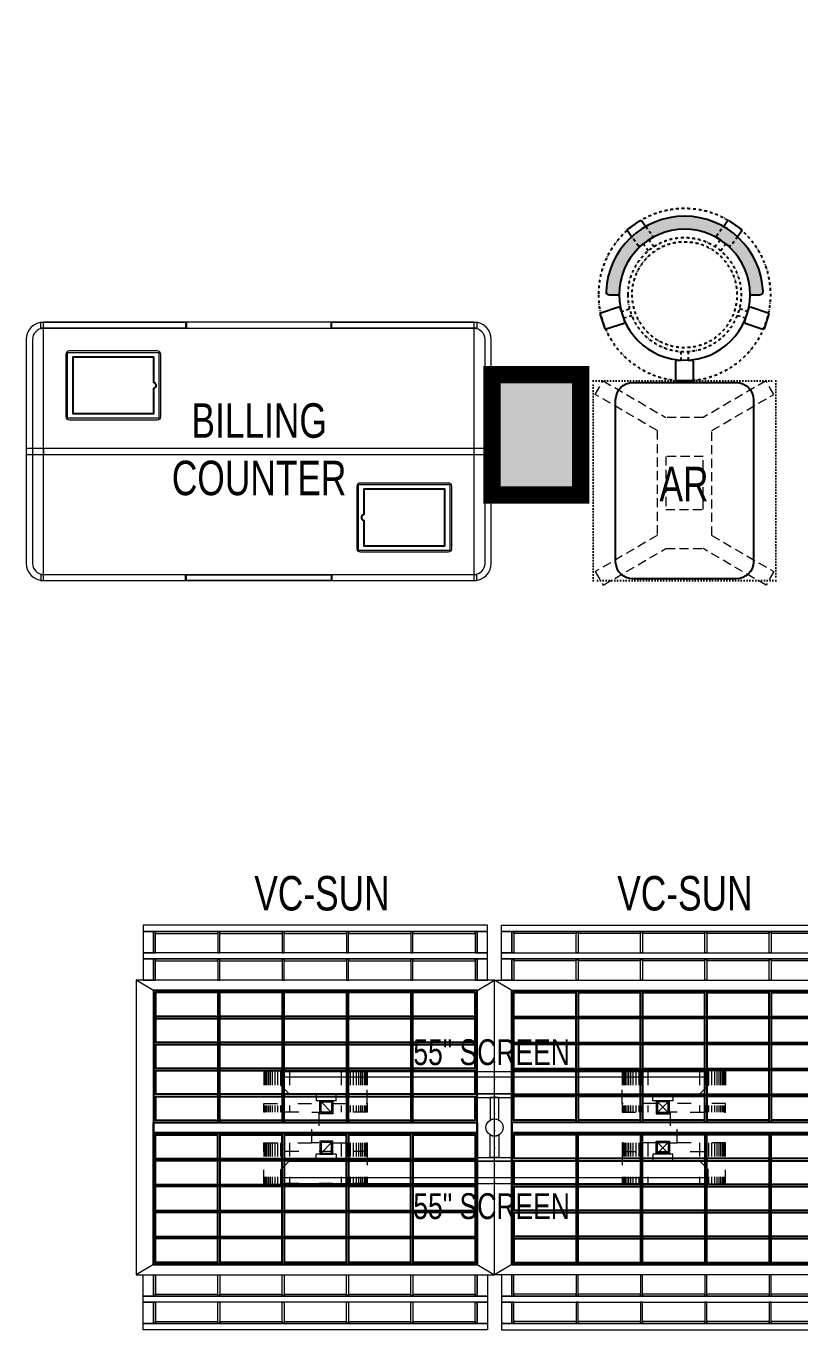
# Model space of a CAD drawing. Header units: feet. Extents: x 3148329 to 3155267, y -6063083 to -6048453.
# Drawn here: x 3150341 to 3152586, y -6056108 to -6052297 of the extents above; entities that cross this region are included whole.
import ezdxf

# ---------------------------------------------------------------- set-up
doc = ezdxf.new("R2010")
doc.units = ezdxf.units.FT
doc.header["$LTSCALE"] = 33
doc.header["$MEASUREMENT"] = 0
for name, pattern in [('ACAD_ISO03W100', [30, 12, -18]), ('DASHDOT2', [0.5, 0.25, -0.125, 0, -0.125]), ('DOT', [0.25, 0, -0.25]), ('HIDDEN2', [4.7624999999999975, 3.174999999999998, -1.587499999999999]), ('HIDDENX2', [0.75, 0.5, -0.25])]:
    doc.linetypes.add(name, pattern=pattern)
for name, color, linetype, lineweight in [('A-COL', 243, 'Continuous', 9), ('column hatch', 5, 'Continuous', 0), ('HATCH', 9, 'Continuous', 9), ('LENS-DIM', 252, 'Continuous', 5), ('LENS-TEXT', 31, 'Continuous', 5), ('LK-EQPMT', 3, 'Continuous', 18), ('LK-FF&E FLOOR', 1, 'Continuous', 9), ('LK-IT', 3, 'Continuous', 18), ('LK-MIRROR', 133, 'Continuous', 13), ('LN-ELEVATION-1', 81, 'Continuous', 25), ('LN-ELEVATION-2', 103, 'Continuous', 20), ('LN-ELEVATION-3', 125, 'Continuous', 18), ('LN-ELEVATION-4', 145, 'Continuous', 13), ('LN-ELEVATION-5', 167, 'Continuous', 5), ('PLANO-TXT', 252, 'Continuous', 5)]:
    doc.layers.add(name, color=color, linetype=linetype, lineweight=lineweight)
doc.styles.add('LK TXT', font='GILC____.TTF', dxfattribs={"height": 100})

# ---------------------------------------------------------------- blocks, each defined once
blk = doc.blocks.new('A$C833728e1')
at = {"layer": 'column hatch'}
h = blk.add_hatch(color=8, dxfattribs=at)
h.dxf.hatch_style = 1
h.paths.add_polyline_path([(738.6055059367791, -6568.273773502558), (477.3087284089997, -6568.294519082643), (477.3087284089997, -6898.368833137677), (738.6055059367791, -6898.348087557592)])
h.paths.add_polyline_path([(727.4791111946106, -3716.802434761078), (472.5914124026894, -3716.802434761078), (473.2123224409297, -4068.950543846935), (727.4791111946106, -4068.950543846935)])
h.paths.add_polyline_path([(722.71125525143, 520.0900647407396), (465.4267736701294, 520.1108103208244), (465.4267736701294, 170.5573523240164), (722.71125525143, 170.5366067448631)])
h.paths.add_polyline_path([(698.5759105691686, 5375.317361555062), (451.8375043282285, 5375.338107134215), (451.8375043282285, 4978.070632628165), (698.5759105691686, 4978.04988704808)])
at = {"layer": 'A-COL'}
for p, q in [((465.4267736701294, 520.0900647407396), (722.71125525143, 520.0900647407396)), ((465.4267736701294, 520.0900647407396), (465.4267736701294, 170.5366067448631)), ((722.71125525143, 170.5366067448631), (722.71125525143, 520.0900647407396)), ((465.4267736701294, 170.5366067448631), (722.71125525143, 170.5366067448631))]:
    blk.add_line(p, q, dxfattribs=at)
blk = doc.blocks.new('I-PAD Frame')
at = {"color": 3, "linetype": 'Continuous'}
blk.add_lwpolyline([(357868.7410323084, -232321.1361381283), (358122.7410323085, -232321.1361381283, 0.4142135623713902), (358132.7410323086, -232311.1361381283), (358132.7410323086, -232129.1361381283, 0.4142135623713902), (358122.7410323085, -232119.1361381283), (357868.7410323084, -232119.1361381283, 0.4142135623713902), (357858.7410323085, -232129.1361381283), (357858.7410323085, -232311.1361381283, 0.4142135623713902)], format="xyb", close=True, dxfattribs=at)
at = {"color": 3, "linetype": 'Continuous', "lineweight": 25}
blk.add_lwpolyline([(358113.2410323085, -232229.6755301424), (358113.2410323085, -232302.1361381283), (357878.2410323086, -232302.1361381283), (357878.2410323086, -232138.1361381283), (358113.2410323085, -232138.1361381283), (358113.2410323085, -232210.5967461141, 0.3275382217372251), (358114.6410323081, -232212.5046245168, -0.733799385757267), (358114.6410323086, -232227.7676517396, 0.3275382217372252)], format="xyb", close=True, dxfattribs=at)
blk = doc.blocks.new('Billing Counter-1350')
at = {"color": 5, "linetype": 'HIDDENX2', "ltscale": 0.025}
for p, q in [((-624.9999978118576, -374.9978339364752), (-625.0000002956949, 375)), ((624.9999976539984, -374.9978339364752), (625.0000001378357, 375))]:
    blk.add_line(p, q, dxfattribs=at)
at = {"color": 0, "linetype": 'Continuous'}
for p, q in [((625, 375), (-625, 375)), ((675, -325), (675, 325)), ((-625, -375), (625, -375))]:
    blk.add_line(p, q, dxfattribs=at)
at = {"color": 2, "linetype": 'Continuous'}
blk.add_line((624, -375), (624.9999976539984, -374.9978339364752), dxfattribs=at)
at = {"color": 2, "linetype": 'HIDDENX2', "ltscale": 0.025}
for points in [[(-632.999998427229, 375), (-212.4115580061916, 375), (-212.4115580851212, 358), (-632.9999985061586, 358)], [(210.3333326776046, 375), (-210.2551077436656, 375), (-210.255107664736, 358), (210.3333327565342, 358)], [(212.3333327565342, 375), (632.9217731775716, 375), (632.921773098642, 358), (212.3333326776046, 358)], [(-632.999998427229, -375), (-212.4115580061916, -375), (-212.4115580851212, -358), (-632.9999985061586, -358)], [(210.3333326776046, -375), (-210.2551077436656, -375), (-210.255107664736, -358), (210.3333327563014, -358)], [(212.3333327563014, -375), (632.9217731775716, -375), (632.921773098642, -358), (212.3333326776046, -358)]]:
    blk.add_lwpolyline(points, close=True, dxfattribs=at)
at = {"color": 5, "linetype": 'Continuous'}
for points in [[(-555.9166655030566, 97.25000000000001), (-288.9166655030567, 97.25000000000001), (-288.9166655030567, 286.25), (-555.9166655030566, 286.25)], [(555.9166655030566, -97.25000000000001), (288.9166655030567, -97.25000000000001), (288.9166655030567, -286.25), (555.9166655030566, -286.25)]]:
    blk.add_lwpolyline(points, close=True, dxfattribs=at)
at = {"color": 5, "linetype": 'HIDDENX2', "ltscale": 0.025}
blk.add_lwpolyline([(625, 8.5), (-625, 8.5), (-625, -8.5), (625, -8.5)], close=True, dxfattribs=at)
at = {"color": 0, "linetype": 'Continuous'}
for centre, radius, start, end in [((-625, 325), 50.0000000000291, 90, 180), ((624.9999999997672, 325), 50.00000000005822, 0, 90), ((624.9999999997672, -325), 50.0000000000291, 270, 0)]:
    blk.add_arc(centre, radius, start, end, dxfattribs=at)
at = {"layer": 'LN-ELEVATION-2'}
blk.add_line((-675, 325), (-675, -325), dxfattribs=at)
for points in [[(625, 375), (-625, 375, 0.4142135623725836), (-675, 325), (-675, -325, 0.4142135623725836), (-625, -375), (625, -375, 0.4142135623725837), (675, -325), (675, 325, 0.4142135623725836)], [(625, 357), (-625, 357, 0.4142135623730951), (-657, 325), (-657, -325, 0.4142135623730951), (-625, -357), (625, -357, 0.4142135623730951), (657, -325), (657, 325, 0.4142135623730951)]]:
    blk.add_lwpolyline(points, format="xyb", close=True, dxfattribs=at)
blk.add_lwpolyline([(-675, -8.5), (675, -8.5), (675, 8.5), (-675, 8.5)], close=True, dxfattribs=at)
blk.add_arc((-625, -325), 50.00000000005822, 180, 270, dxfattribs=at)
at = {"color": 2, "linetype": 'Continuous', "xscale": -1, "rotation": 180}
blk.add_blockref('I-PAD Frame', (-358418.1576978308, -232028.3861380983), dxfattribs=at)
at = {"color": 2, "linetype": 'Continuous', "xscale": -1}
blk.add_blockref('I-PAD Frame', (358418.1576978117, 232028.3861381281), dxfattribs=at)
at = {"layer": 'LENS-TEXT', "color": 0, "linetype": 'Continuous', "ltscale": 3, "insert": (0.983410338871181, 5.633732088841497), "char_height": 100, "attachment_point": 5, "style": 'LK TXT'}
blk.add_mtext_dynamic_manual_height_columns('BILLING COUNTER', width=353.0555573365615, gutter_width=0.5, heights=[0], dxfattribs=at)
blk = doc.blocks.new('AR')
at = {"layer": 'LN-ELEVATION-2', "linetype": 'DOT', "lineweight": 25}
blk.add_lwpolyline([(0, 13.41378593863919), (530, 13.41378593863919), (530, 593.4137859386392), (0, 593.4137859386392)], close=True, dxfattribs=at)
at = {"layer": 'LN-ELEVATION-2', "lineweight": 25}
blk.add_lwpolyline([(465, 68.22063546301797), (465, 538.2206354630179, 0.4142135623730951), (415, 588.2206354630177), (115, 588.2206354630177, 0.4142135623730951), (65, 538.2206354630179), (65, 68.22063546301797, 0.4142135623730951), (115, 18.22063546301797), (415, 18.22063546301797, 0.4142135623730951)], format="xyb", close=True, dxfattribs=at)
at = {"layer": 'LN-ELEVATION-4', "linetype": 'HIDDEN2', "ltscale": 0.25}
for points in [[(185.8456009030342, 448.8780772723258), (5.888936847448348, 554.0078910568263), (28.48512306064368, 593.350836840691), (211.0874861851335, 486.6754184374586)], [(344.154399111867, 448.8780772762837), (524.1110631600021, 554.0078910947777), (501.5148769393563, 593.3508368753828), (318.9125138223171, 486.6754184374586)], [(211.0874861851335, 486.6754184376913), (318.9125138223171, 486.6754184376913)], [(185.8456009030342, 144.472759603057), (185.8456009030342, 448.8780772723258)], [(344.154399111867, 448.8780772762837), (344.154399111867, 144.4727595990989)], [(185.8456009030342, 144.472759603057), (5.888936847448348, 39.34294581855647), (28.48512306064368, 3.46917659e-08), (211.0874861851335, 106.6754184379242)], [(344.154399111867, 144.4727595990989), (524.1110631600021, 39.34294578060508), (501.5148769393563, 0), (318.9125138223171, 106.6754184379242)], [(318.9125138223171, 106.6754184376914), (211.0874861851335, 106.6754184376914)]]:
    blk.add_lwpolyline(points, dxfattribs=at)
blk.add_lwpolyline([(210.8456009030342, 373.9866790841333), (319.154399111867, 373.9866790841333), (319.154399111867, 219.3641577917151), (210.8456009030342, 219.3641577917151)], close=True, dxfattribs=at)
blk = doc.blocks.new('DR STOOL')
at = {"layer": 'HATCH'}
h = blk.add_hatch(dxfattribs=at)
h.set_pattern_fill('ANSI36', color=250, angle=-90.00000000000001)
h.set_pattern_definition([(315, (-227.8099174643867, 917.3997257252777), (6.173926083235043, -1.683798022700468), [7.9375, -1.587499999999999, 0, -1.587499999999999])])
edge = h.paths.add_edge_path()
edge.add_line((-190.0000000041909, 4.511094e-10), (-218.6899174675346, 4.511094e-10))
edge.add_arc((-218.6899174670689, 9.120000000388245), 9.119999999940092, 177.6119845363388, 269.9999999996136, ccw=False)
edge.add_arc((-1.8626451e-09, 3.565219e-10), 228.000000002257, 2.3880154632688004, 177.6119845367313, ccw=False)
edge.add_arc((218.6899174633436, 9.120000000497384), 9.120000000051716, -90.00000000034493, 2.3880154629299, ccw=False)
edge.add_line((218.6899174633436, 4.511094e-10), (190, 4.511094e-10))
edge.add_arc((-1.8626451e-09, 4.511094e-10), 190.000000001979, -1.27e-14, 180)
at = {"layer": 'LN-ELEVATION-1', "color": 1, "ltscale": 100}
for p, q in [((-128.6221585394814, 215.4841044476634), (-165.2704676063731, 189.0243927398114)), ((-124.7228340068832, 214.8545704018979), (-128.6221585394814, 215.4841044476634)), ((-112.6981821293011, 198.1996966340157), (-124.7228340068832, 214.8545704018979)), ((124.7553772013634, 214.9803744515593), (112.5488144652918, 198.2845540212292)), ((128.7014972954057, 215.5933048763618), (124.7553772013634, 214.9803744515593)), ((128.7014972954057, 215.5933048763618), (124.7553772013634, 214.9803744515593)), ((165.1911288509145, 188.915192311113), (128.7014972954057, 215.5933048763618)), ((165.1911288509145, 188.915192311113), (128.7014972954057, 215.5933048763618)), ((-165.2704676063731, 189.0243927398114), (-165.9069543029182, 185.0820035930228)), ((-165.9069543029182, 185.0820035930228), (-153.8003208162263, 168.3135803133482)), ((153.6734594982117, 168.4294150282658), (165.7973639420234, 185.0121775862135)), ((165.7973639420234, 185.0121775862135), (165.1911288509145, 188.915192311113)), ((165.7973639420234, 185.0121775862135), (165.1911288509145, 188.915192311113)), ((-191.2928382232785, -35.45407700946089), (-242.9550312487409, -52.24013893969095)), ((-187.9259491492994, -37.1695928365807), (-191.2928382232785, -35.45407700946089)), ((-184.1424400564283, -48.81403796559607), (-187.9259491492994, -37.1695928365807)), ((188.0651108901948, -36.96233201187715), (184.0504167033359, -49.19388854173303)), ((191.3981811110861, -35.27656588272658), (188.0651108901948, -36.96233201187715)), ((243.0100176925771, -52.21682526778022), (191.3981811110861, -35.27656588272658)), ((-242.9550312487409, -52.24013893969095), (-244.7482102331705, -55.75945052818861)), ((-244.7482102331705, -55.75945052818861), (-230.7800458371639, -98.74904560100549)), ((-173.8639617776498, -80.4479453730819), (-177.8421125086024, -68.2044548037811)), ((177.6922140880488, -68.56540505095472), (173.8739495249465, -80.1985000452405)), ((230.715890809428, -98.7280946081737), (244.8123673382215, -55.78040257930116)), ((244.8123673382215, -55.78040257930116), (243.0100176925771, -52.21682526778022)), ((-230.7800458371639, -98.74904560100549), (-227.2218665438704, -100.5620286722478)), ((-227.2218665438704, -100.5620286722478), (-175.5596735184081, -83.7759667420105)), ((-175.5596735184081, -83.7759667420105), (-173.8639617776498, -80.4479453730819)), ((173.8739495249465, -80.1985000452405), (175.5794035866856, -83.5704969359358)), ((175.5794035866856, -83.5704969359358), (227.1912401677109, -100.5107563209894)), ((227.1912401677109, -100.5107563209894), (230.715890809428, -98.7280946081737)), ((-22.72193054761737, -190.2142363802995), (-25.39390889601782, -192.886214728569)), ((-10.47823652112856, -190.2142363802995), (-22.72193054761737, -190.2142363802995)), ((22.78362171910703, -190.2142363802995), (9.910054048988968, -190.2142363802995)), ((25.42475448176265, -192.8553691428751), (22.78362171910703, -190.2142363802995)), ((-25.39390889601782, -192.886214728569), (-25.39390889601782, -247.2070584567482)), ((25.42475448176265, -247.1762128710543), (25.42475448176265, -192.8553691428751)), ((-25.39390889601782, -247.2070584567482), (-22.60096735274419, -250)), ((-22.60096735274419, -250), (22.60096735274419, -250)), ((22.60096735274419, -250), (25.42475448176265, -247.1762128710543))]:
    blk.add_line(p, q, dxfattribs=at)
at = {"layer": 'LN-ELEVATION-1', "linetype": 'DASHDOT2'}
for p, q in [((-92.92521573789418, 170.8129362839827), (-112.6981821293011, 198.1996966340157)), ((112.5488144652918, 198.2845540212292), (92.69529851106927, 171.1294289919315)), ((-153.8003208162263, 168.3135803133482), (-134.1093360339291, 141.0403694751003)), ((-103.4542870586738, 159.9154408004979), (-93.52748446213081, 167.0824927485227)), ((-88.15393704269081, 139.4771787207864), (-103.4542870586738, 159.9154408004979)), ((-93.52748446213081, 167.0824927485227), (-92.92521573789418, 170.8129362839827)), ((103.6608748426661, 159.8406005539291), (88.19885099539533, 139.4487815762331)), ((92.69529851106927, 171.1294289919315), (93.26858203159645, 167.4385604566923)), ((93.26858203159645, 167.4385604566923), (103.6608748426661, 159.8406005539291)), ((133.7372852512635, 141.1612321265929), (153.6734594982117, 168.4294150282658)), ((-134.1093360339291, 141.0403694751003), (-130.4219571123831, 140.4450534014686)), ((-130.4219571123831, 140.4450534014686), (-119.9844727469608, 147.9808124662595)), ((-119.9844727469608, 147.9808124662595), (-105.3687285655178, 126.9741353208374)), ((105.4096150295809, 126.94019481352), (120.1194891873747, 147.8074627162714)), ((120.1194891873747, 147.8074627162714), (130.0033113472163, 140.5812532722048)), ((130.0033113472163, 140.5812532722048), (133.7372852512635, 141.1612321265929)), ((-159.954806596972, -40.49024384317454), (-184.1424400564283, -48.81403796559607)), ((-177.8421125086024, -68.2044548037811), (-153.4148110738024, -60.73628028803068)), ((153.3006618716754, -61.02382378749462), (177.6922140880488, -68.56540505095472)), ((184.0504167033359, -49.19388854173303), (159.8786162491887, -40.79004861696012)), ((-10.92024635523557, -164.6382343793375), (-10.47823652112856, -190.2142363802995)), ((9.910054048988968, -190.2142363802995), (10.35584833659231, -164.674698740353))]:
    blk.add_line(p, q, dxfattribs=at)
at = {"layer": 'LN-ELEVATION-1', "color": 1, "ltscale": 100}
blk.add_lwpolyline([(-190.0000000023283, 0), (-218.6899174656719, 0, -0.4264743413925903), (-227.8019973598421, 9.5, -0.959166304662544), (227.8019973593764, 9.5, -0.4264743413925903), (218.6899174647406, 0), (190.0000000013969, 0)], format="xyb", dxfattribs=at)
at = {"layer": 'LN-ELEVATION-1', "linetype": 'DASHDOT2'}
for radius in [250, 165, 153]:
    blk.add_circle((0, 0), radius, dxfattribs=at)
at = {"layer": 'LN-ELEVATION-1', "color": 1, "ltscale": 100}
blk.add_circle((0, 0), 190, dxfattribs=at)
blk = doc.blocks.new('ffgd')
at = {"layer": 'LN-ELEVATION-4', "linetype": 'ACAD_ISO03W100', "ltscale": 0.1}
blk.add_lwpolyline([(0, 47.31184294237753), (0, -41.46233547315932), (-20, -41.46233547315932), (-20, 47.31184294237753)], close=True, dxfattribs=at)
at = {"layer": 'LN-ELEVATION-5', "linetype": 'ACAD_ISO03W100', "ltscale": 0.1}
for p, q in [((-159.8999999999068, 165.715584376594), (-159.8999999999068, 47.31184294237753)), ((-159.6999999997206, 165.715584376594), (-159.6999999997206, 47.31184294237753)), ((-159.3999999999068, 165.715584376594), (-159.3999999999068, 47.31184294237753)), ((-159, 165.715584376594), (-159, 47.31184294237753)), ((-158.5, 165.715584376594), (-158.5, 47.31184294237753)), ((-157.8999999999068, 165.715584376594), (-157.8999999999068, 47.31184294237753)), ((-157.1000000000931, 165.715584376594), (-157.1000000000931, 47.31184294237753)), ((-156.1000000000931, 165.715584376594), (-156.1000000000931, 47.31184294237753)), ((-154.1000000000931, 165.715584376594), (-154.1000000000931, 47.31184294237753)), ((-151.1000000000931, 165.715584376594), (-151.1000000000931, 47.31184294237753)), ((-146.1000000000931, 165.715584376594), (-146.1000000000931, 47.31184294237753)), ((-141.1000000000931, 165.715584376594), (-141.1000000000931, 47.31184294237753)), ((-135.1000000000931, 165.715584376594), (-135.1000000000931, 47.31184294237753)), ((-128.1000000000931, 165.715584376594), (-128.1000000000931, 47.31184294237753)), ((-120.1000000000931, 165.715584376594), (-120.1000000000931, 47.31184294237753)), ((-111.1000000000931, 165.715584376594), (-111.1000000000931, 47.31184294237753)), ((-102.1000000000931, 165.715584376594), (-102.1000000000931, 47.31184294237753)), ((-85, 165.715584376594), (-85, 47.31184294237753)), ((65, 165.715584376594), (65, 47.31184294237753)), ((82.10000000009315, 165.715584376594), (82.10000000009315, 47.31184294237753)), ((91.10000000009312, 165.715584376594), (91.10000000009312, 47.31184294237753)), ((100.1000000000931, 165.715584376594), (100.1000000000931, 47.31184294237753)), ((108.1000000000931, 165.715584376594), (108.1000000000931, 47.31184294237753)), ((115.1000000000931, 165.715584376594), (115.1000000000931, 47.31184294237753)), ((121.1000000000931, 165.715584376594), (121.1000000000931, 47.31184294237753)), ((126.1000000000931, 165.715584376594), (126.1000000000931, 47.31184294237753)), ((131.1000000000931, 165.715584376594), (131.1000000000931, 47.31184294237753)), ((134.1000000000931, 165.715584376594), (134.1000000000931, 47.31184294237753)), ((136.1000000000931, 165.715584376594), (136.1000000000931, 47.31184294237753)), ((137.1000000000931, 165.715584376594), (137.1000000000931, 47.31184294237753)), ((137.8999999999068, 165.715584376594), (137.8999999999068, 47.31184294237753)), ((138.5, 165.715584376594), (138.5, 47.31184294237753)), ((139, 165.715584376594), (139, 47.31184294237753)), ((139.3999999999067, 165.715584376594), (139.3999999999067, 47.31184294237753)), ((139.6999999997206, 165.715584376594), (139.6999999997206, 47.31184294237753)), ((139.8999999999068, 165.715584376594), (139.8999999999068, 47.31184294237753)), ((-159.8999999999068, -41.46233547315932), (-159.8999999999068, -159.8660769073758)), ((-159.6999999997206, -41.46233547315932), (-159.6999999997206, -159.8660769073758)), ((-159.3999999999068, -41.46233547315932), (-159.3999999999068, -159.8660769073758)), ((-159, -41.46233547315932), (-159, -159.8660769073758)), ((-158.5, -41.46233547315932), (-158.5, -159.8660769073758)), ((-157.8999999999068, -41.46233547315932), (-157.8999999999068, -159.8660769073758)), ((-157.1000000000931, -41.46233547315932), (-157.1000000000931, -159.8660769073758)), ((-156.1000000000931, -41.46233547315932), (-156.1000000000931, -159.8660769073758)), ((-154.1000000000931, -41.46233547315932), (-154.1000000000931, -159.8660769073758)), ((-151.1000000000931, -41.46233547315932), (-151.1000000000931, -159.8660769073758)), ((-146.1000000000931, -41.46233547315932), (-146.1000000000931, -159.8660769073758)), ((-141.1000000000931, -41.46233547315932), (-141.1000000000931, -159.8660769073758)), ((-135.1000000000931, -41.46233547315932), (-135.1000000000931, -159.8660769073758)), ((-128.1000000000931, -41.46233547315932), (-128.1000000000931, -159.8660769073758)), ((-120.1000000000931, -41.46233547315932), (-120.1000000000931, -159.8660769073758)), ((-111.1000000000931, -41.46233547315932), (-111.1000000000931, -159.8660769073758)), ((-102.1000000000931, -41.46233547315932), (-102.1000000000931, -159.8660769073758)), ((-85, -41.46233547315932), (-85, -159.8660769073758)), ((65, -41.46233547315932), (65, -159.8660769073758)), ((82.10000000009315, -41.46233547315932), (82.10000000009315, -159.8660769073758)), ((91.10000000009312, -41.46233547315932), (91.10000000009312, -159.8660769073758)), ((100.1000000000931, -41.46233547315932), (100.1000000000931, -159.8660769073758)), ((108.1000000000931, -41.46233547315932), (108.1000000000931, -159.8660769073758)), ((115.1000000000931, -41.46233547315932), (115.1000000000931, -159.8660769073758)), ((121.1000000000931, -41.46233547315932), (121.1000000000931, -159.8660769073758)), ((126.1000000000931, -41.46233547315932), (126.1000000000931, -159.8660769073758)), ((131.1000000000931, -41.46233547315932), (131.1000000000931, -159.8660769073758)), ((134.1000000000931, -41.46233547315932), (134.1000000000931, -159.8660769073758)), ((136.1000000000931, -41.46233547315932), (136.1000000000931, -159.8660769073758)), ((137.1000000000931, -41.46233547315932), (137.1000000000931, -159.8660769073758)), ((137.8999999999068, -41.46233547315932), (137.8999999999068, -159.8660769073758)), ((138.5, -41.46233547315932), (138.5, -159.8660769073758)), ((139, -41.46233547315932), (139, -159.8660769073758)), ((139.3999999999067, -41.46233547315932), (139.3999999999067, -159.8660769073758)), ((139.6999999997206, -41.46233547315932), (139.6999999997206, -159.8660769073758)), ((139.8999999999068, -41.46233547315932), (139.8999999999068, -159.8660769073758))]:
    blk.add_line(p, q, dxfattribs=at)
for points in [[(140, 72.9897628070321), (140, 165.715584376594), (-160, 165.715584376594), (-160, 72.9897628070321)], [(140, -67.14025533781387), (140, -159.8660769073758), (-160, -159.8660769073758), (-160, -67.14025533781387)]]:
    blk.add_lwpolyline(points, dxfattribs=at)
for points in [[(140, 72.9897628070321), (140, 47.31184294237753), (-160, 47.31184294237753), (-160, 72.9897628070321)], [(140, -41.46233547315932), (140, -67.14025533781387), (-160, -67.14025533781387), (-160, -41.46233547315932)]]:
    blk.add_lwpolyline(points, close=True, dxfattribs=at)
blk = doc.blocks.new('EURO 1040 x 1175')
at = {"layer": 'LN-ELEVATION-1'}
for points in [[(-470, -327.434990927577), (470, -327.434990927577), (470, 467.5650090724229), (-470, 467.5650090724229)], [(-470, 85.06500907242298), (470, 85.06500907242298), (470, 467.5650090724229), (-470, 467.5650090724229)], [(-283.2000000029802, 85.06500907242298), (-277.2000000029802, 85.06500907242298), (-277.2000000029802, 467.5650090724229), (-283.2000000029802, 467.5650090724229)], [(-96.40000000596046, 85.06500907242298), (-90.40000000596045, 85.06500907242298), (-90.40000000596045, 467.5650090724229), (-96.40000000596046, 467.5650090724229)], [(90.3999999910593, 85.06500907242298), (96.3999999910593, 85.06500907242298), (96.3999999910593, 467.5650090724229), (90.3999999910593, 467.5650090724229)], [(277.1999999880791, 85.06500907242298), (283.1999999880791, 85.06500907242298), (283.1999999880791, 467.5650090724229), (277.1999999880791, 467.5650090724229)], [(-470.0000000149008, 386.565009072423), (-283.2000000029802, 386.565009072423), (-283.2000000029802, 392.565009072423), (-470.0000000149008, 392.565009072423)], [(-277.2000000178814, 386.565009072423), (-96.40000000596046, 386.565009072423), (-96.40000000596046, 392.565009072423), (-277.2000000178814, 392.565009072423)], [(-90.40000002086165, 386.565009072423), (90.3999999910593, 386.565009072423), (90.3999999910593, 392.565009072423), (-90.40000002086165, 392.565009072423)], [(96.39999997615817, 386.565009072423), (277.1999999880791, 386.565009072423), (277.1999999880791, 392.565009072423), (96.39999997615817, 392.565009072423)], [(283.1999999880791, 386.565009072423), (470, 386.565009072423), (470, 392.565009072423), (283.1999999880791, 392.565009072423)], [(-470.0000000149008, 311.190009072423), (-283.2000000029802, 311.190009072423), (-283.2000000029802, 317.190009072423), (-470.0000000149008, 317.190009072423)], [(-277.2000000178814, 311.190009072423), (-96.40000000596046, 311.190009072423), (-96.40000000596046, 317.190009072423), (-277.2000000178814, 317.190009072423)], [(-90.40000002086165, 311.190009072423), (90.3999999910593, 311.190009072423), (90.3999999910593, 317.190009072423), (-90.40000002086165, 317.190009072423)], [(96.39999997615817, 311.190009072423), (277.1999999880791, 311.190009072423), (277.1999999880791, 317.190009072423), (96.39999997615817, 317.190009072423)], [(283.1999999880791, 311.190009072423), (470, 311.190009072423), (470, 317.190009072423), (283.1999999880791, 317.190009072423)], [(-470.0000000149008, 235.815009072423), (-283.2000000029802, 235.815009072423), (-283.2000000029802, 241.815009072423), (-470.0000000149008, 241.815009072423)], [(-277.2000000178814, 235.815009072423), (-96.40000000596046, 235.815009072423), (-96.40000000596046, 241.815009072423), (-277.2000000178814, 241.815009072423)], [(-90.40000002086165, 235.815009072423), (90.3999999910593, 235.815009072423), (90.3999999910593, 241.815009072423), (-90.40000002086165, 241.815009072423)], [(96.39999997615817, 235.815009072423), (277.1999999880791, 235.815009072423), (277.1999999880791, 241.815009072423), (96.39999997615817, 241.815009072423)], [(283.1999999880791, 235.815009072423), (470, 235.815009072423), (470, 241.815009072423), (283.1999999880791, 241.815009072423)], [(-470.0000000149008, 160.440009072423), (-283.2000000029802, 160.440009072423), (-283.2000000029802, 166.440009072423), (-470.0000000149008, 166.440009072423)], [(-277.2000000178814, 160.440009072423), (-96.40000000596046, 160.440009072423), (-96.40000000596046, 166.440009072423), (-277.2000000178814, 166.440009072423)], [(-90.40000002086165, 160.440009072423), (90.3999999910593, 160.440009072423), (90.3999999910593, 166.440009072423), (-90.40000002086165, 166.440009072423)], [(96.39999997615817, 160.440009072423), (277.1999999880791, 160.440009072423), (277.1999999880791, 166.440009072423), (96.39999997615817, 166.440009072423)], [(283.1999999880791, 160.440009072423), (470, 160.440009072423), (470, 166.440009072423), (283.1999999880791, 166.440009072423)], [(-470, 85.06500907242298), (470, 85.06500907242298), (470, 55.06500907242298), (-470, 55.06500907242298)], [(-470, 55.06500907242298), (470, 55.06500907242298), (470, -327.434990927577), (-470, -327.434990927577)], [(-283.2000000029802, 55.06500907242298), (-277.2000000029802, 55.06500907242298), (-277.2000000029802, -327.434990927577), (-283.2000000029802, -327.434990927577)], [(-96.40000000596046, 55.06500907242298), (-90.40000000596045, 55.06500907242298), (-90.40000000596045, -327.434990927577), (-96.40000000596046, -327.434990927577)], [(90.3999999910593, 55.06500907242298), (96.3999999910593, 55.06500907242298), (96.3999999910593, -327.434990927577), (90.3999999910593, -327.434990927577)], [(277.1999999880791, 55.06500907242298), (283.1999999880791, 55.06500907242298), (283.1999999880791, -327.434990927577), (277.1999999880791, -327.434990927577)], [(-470.0000000149008, -20.30999092757702), (-283.2000000029802, -20.30999092757702), (-283.2000000029802, -26.30999092757702), (-470.0000000149008, -26.30999092757702)], [(-277.2000000178814, -20.30999092757702), (-96.40000000596046, -20.30999092757702), (-96.40000000596046, -26.30999092757702), (-277.2000000178814, -26.30999092757702)], [(-90.40000002086165, -20.30999092757702), (90.3999999910593, -20.30999092757702), (90.3999999910593, -26.30999092757702), (-90.40000002086165, -26.30999092757702)], [(96.39999997615817, -20.30999092757702), (277.1999999880791, -20.30999092757702), (277.1999999880791, -26.30999092757702), (96.39999997615817, -26.30999092757702)], [(283.1999999880791, -20.30999092757702), (470, -20.30999092757702), (470, -26.30999092757702), (283.1999999880791, -26.30999092757702)], [(-470.0000000149008, -95.68499092757702), (-283.2000000029802, -95.68499092757702), (-283.2000000029802, -101.684990927577), (-470.0000000149008, -101.684990927577)], [(-277.2000000178814, -95.68499092757702), (-96.40000000596046, -95.68499092757702), (-96.40000000596046, -101.684990927577), (-277.2000000178814, -101.684990927577)], [(-90.40000002086165, -95.68499092757702), (90.3999999910593, -95.68499092757702), (90.3999999910593, -101.684990927577), (-90.40000002086165, -101.684990927577)], [(96.39999997615817, -95.68499092757702), (277.1999999880791, -95.68499092757702), (277.1999999880791, -101.684990927577), (96.39999997615817, -101.684990927577)], [(283.1999999880791, -95.68499092757702), (470, -95.68499092757702), (470, -101.684990927577), (283.1999999880791, -101.684990927577)], [(-470.0000000149008, -171.059990927577), (-283.2000000029802, -171.059990927577), (-283.2000000029802, -177.059990927577), (-470.0000000149008, -177.059990927577)], [(-277.2000000178814, -171.059990927577), (-96.40000000596046, -171.059990927577), (-96.40000000596046, -177.059990927577), (-277.2000000178814, -177.059990927577)], [(-90.40000002086165, -171.059990927577), (90.3999999910593, -171.059990927577), (90.3999999910593, -177.059990927577), (-90.40000002086165, -177.059990927577)], [(96.39999997615817, -171.059990927577), (277.1999999880791, -171.059990927577), (277.1999999880791, -177.059990927577), (96.39999997615817, -177.059990927577)], [(283.1999999880791, -171.059990927577), (470, -171.059990927577), (470, -177.059990927577), (283.1999999880791, -177.059990927577)], [(-470.0000000149008, -246.434990927577), (-283.2000000029802, -246.434990927577), (-283.2000000029802, -252.434990927577), (-470.0000000149008, -252.434990927577)], [(-277.2000000178814, -246.434990927577), (-96.40000000596046, -246.434990927577), (-96.40000000596046, -252.434990927577), (-277.2000000178814, -252.434990927577)], [(-90.40000002086165, -246.434990927577), (90.3999999910593, -246.434990927577), (90.3999999910593, -252.434990927577), (-90.40000002086165, -252.434990927577)], [(96.39999997615817, -246.434990927577), (277.1999999880791, -246.434990927577), (277.1999999880791, -252.434990927577), (96.39999997615817, -252.434990927577)], [(283.1999999880791, -246.434990927577), (470, -246.434990927577), (470, -252.434990927577), (283.1999999880791, -252.434990927577)]]:
    blk.add_lwpolyline(points, close=True, dxfattribs=at)
for points in [[(-283.2000000029802, 461.5650090724228), (-464, 461.5650090724228), (-464, 317.190009072423)], [(-96.40000000596046, 461.5650090724228), (-277.2000000029802, 461.5650090724228)], [(90.3999999910593, 461.5650090724228), (-90.40000000596045, 461.5650090724228)], [(277.1999999880791, 461.5650090724228), (96.3999999910593, 461.5650090724228)], [(464, 317.190009072423), (464, 461.5650090724228), (283.1999999880791, 461.5650090724228)], [(-464, 311.190009072423), (-464, 241.815009072423)], [(464, 241.815009072423), (464, 311.190009072423)], [(-464, 235.815009072423), (-464, 166.440009072423)], [(464, 166.440009072423), (464, 235.815009072423)], [(-464, 160.440009072423), (-464, 91.06500907242297), (-283.2000000029802, 91.06500907242297)], [(283.1999999880791, 91.06500907242297), (464, 91.06500907242297), (464, 160.440009072423)], [(-277.2000000029802, 91.06500907242297), (-96.40000000596046, 91.06500907242297)], [(-90.40000000596045, 91.06500907242297), (90.3999999910593, 91.06500907242297)], [(96.3999999910593, 91.06500907242297), (277.1999999880791, 91.06500907242297)], [(-464, -20.30999092757702), (-464, 49.06500907242298), (-283.2000000029802, 49.06500907242298)], [(-277.2000000029802, 49.06500907242298), (-96.40000000596046, 49.06500907242298)], [(-90.40000000596045, 49.06500907242298), (90.3999999910593, 49.06500907242298)], [(96.3999999910593, 49.06500907242298), (277.1999999880791, 49.06500907242298)], [(283.1999999880791, 49.06500907242298), (464, 49.06500907242298), (464, -20.30999092757702)], [(-464, -95.68499092757702), (-464, -26.30999092757702)], [(464, -26.30999092757702), (464, -95.68499092757702)], [(-464, -171.059990927577), (-464, -101.684990927577)], [(464, -101.684990927577), (464, -171.059990927577)], [(-283.2000000029802, -321.434990927577), (-464, -321.434990927577), (-464, -177.059990927577)], [(464, -177.059990927577), (464, -321.434990927577), (283.1999999880791, -321.434990927577)], [(-96.40000000596046, -321.434990927577), (-277.2000000029802, -321.434990927577)], [(90.3999999910593, -321.434990927577), (-90.40000000596045, -321.434990927577)], [(277.1999999880791, -321.434990927577), (96.3999999910593, -321.434990927577)]]:
    blk.add_lwpolyline(points, dxfattribs=at)
at = {"layer": 'LN-ELEVATION-2'}
blk.add_lwpolyline([(-520, -357.434990927577), (520, -357.434990927577), (520, 497.5650090724228), (-520, 497.5650090724228)], close=True, dxfattribs=at)
for points in [[(-470, 467.5650090724229), (-520, 497.5650090724228)], [(470, 467.5650090724229), (520, 497.5650090724228)], [(-470, -327.434990927577), (-520, -357.434990927577)], [(470, -327.434990927577), (520, -357.434990927577)]]:
    blk.add_lwpolyline(points, dxfattribs=at)
at = {"layer": 'LN-ELEVATION-3'}
for points in [[(-500, 559.5650090724229), (500, 559.5650090724229), (500, 577.5650090724228), (-500, 577.5650090724228)], [(-500, 497.5650090724228), (-470, 497.5650090724228), (-470, 559.5650090724229), (-500, 559.5650090724229)], [(470, 497.5650090724228), (500, 497.5650090724228), (500, 559.5650090724229), (470, 559.5650090724229)], [(-500, -357.434990927577), (-470, -357.434990927577), (-470, -419.434990927577), (-500, -419.434990927577)], [(470, -357.434990927577), (500, -357.434990927577), (500, -419.434990927577), (470, -419.434990927577)], [(-500, -419.434990927577), (500, -419.434990927577), (500, -437.4349909275768), (-500, -437.4349909275768)]]:
    blk.add_lwpolyline(points, close=True, dxfattribs=at)
at = {"layer": 'LN-ELEVATION-4'}
for points in [[(-500, 639.5650090724228), (500, 639.5650090724228), (500, 657.565009072423), (-500, 657.565009072423)], [(-500, 577.5650090724228), (-470, 577.5650090724228), (-470, 639.5650090724228), (-500, 639.5650090724228)], [(470, 577.5650090724228), (500, 577.5650090724228), (500, 639.5650090724228), (470, 639.5650090724228)], [(-470, 497.5650090724228), (-464, 497.5650090724228), (-464, 559.5650090724229), (-470, 559.5650090724229)], [(-464, 553.565009072423), (-283.2000000029802, 553.565009072423), (-283.2000000029802, 559.5650090724229), (-464, 559.5650090724229)], [(-283.2000000029802, 497.5650090724228), (-277.2000000029802, 497.5650090724228), (-277.2000000029802, 559.5650090724229), (-283.2000000029802, 559.5650090724229)], [(-277.2000000029802, 553.565009072423), (-96.40000000596046, 553.565009072423), (-96.40000000596046, 559.5650090724229), (-277.2000000029802, 559.5650090724229)], [(-96.40000000596046, 497.5650090724228), (-90.40000000596045, 497.5650090724228), (-90.40000000596045, 559.5650090724229), (-96.40000000596046, 559.5650090724229)], [(-90.40000000596045, 553.565009072423), (90.3999999910593, 553.565009072423), (90.3999999910593, 559.5650090724229), (-90.40000000596045, 559.5650090724229)], [(90.3999999910593, 497.5650090724228), (96.3999999910593, 497.5650090724228), (96.3999999910593, 559.5650090724229), (90.3999999910593, 559.5650090724229)], [(96.3999999910593, 553.565009072423), (277.1999999880791, 553.565009072423), (277.1999999880791, 559.5650090724229), (96.3999999910593, 559.5650090724229)], [(277.1999999880791, 497.5650090724228), (283.1999999880791, 497.5650090724228), (283.1999999880791, 559.5650090724229), (277.1999999880791, 559.5650090724229)], [(283.1999999880791, 553.565009072423), (463.9999999850988, 553.565009072423), (463.9999999850988, 559.5650090724229), (283.1999999880791, 559.5650090724229)], [(464, 497.5650090724228), (470, 497.5650090724228), (470, 559.5650090724229), (464, 559.5650090724229)], [(-470, -357.434990927577), (-464, -357.434990927577), (-464, -419.434990927577), (-470, -419.434990927577)], [(-283.2000000029802, -357.434990927577), (-277.2000000029802, -357.434990927577), (-277.2000000029802, -419.434990927577), (-283.2000000029802, -419.434990927577)], [(-96.40000000596046, -357.434990927577), (-90.40000000596045, -357.434990927577), (-90.40000000596045, -419.434990927577), (-96.40000000596046, -419.434990927577)], [(90.3999999910593, -357.434990927577), (96.3999999910593, -357.434990927577), (96.3999999910593, -419.434990927577), (90.3999999910593, -419.434990927577)], [(277.1999999880791, -357.434990927577), (283.1999999880791, -357.434990927577), (283.1999999880791, -419.434990927577), (277.1999999880791, -419.434990927577)], [(464, -357.434990927577), (470, -357.434990927577), (470, -419.434990927577), (464, -419.434990927577)], [(-464, -413.4349909275768), (-283.2000000029802, -413.4349909275768), (-283.2000000029802, -419.434990927577), (-464, -419.434990927577)], [(-277.2000000029802, -413.4349909275768), (-96.40000000596046, -413.4349909275768), (-96.40000000596046, -419.434990927577), (-277.2000000029802, -419.434990927577)], [(-90.40000000596045, -413.4349909275768), (90.3999999910593, -413.4349909275768), (90.3999999910593, -419.434990927577), (-90.40000000596045, -419.434990927577)], [(96.3999999910593, -413.4349909275768), (277.1999999880791, -413.4349909275768), (277.1999999880791, -419.434990927577), (96.3999999910593, -419.434990927577)], [(283.1999999880791, -413.4349909275768), (463.9999999850988, -413.4349909275768), (463.9999999850988, -419.434990927577), (283.1999999880791, -419.434990927577)], [(-500, -437.4349909275768), (-470, -437.4349909275768), (-470, -499.4349909275769), (-500, -499.4349909275769)], [(470, -437.4349909275768), (500, -437.4349909275768), (500, -499.4349909275769), (470, -499.4349909275769)], [(-500, -499.4349909275769), (500, -499.4349909275769), (500, -517.434990927577), (-500, -517.434990927577)]]:
    blk.add_lwpolyline(points, close=True, dxfattribs=at)
at = {"layer": 'LN-ELEVATION-5'}
for points in [[(-470, 577.5650090724228), (-464, 577.5650090724228), (-464, 639.5650090724228), (-470, 639.5650090724228)], [(-464, 633.565009072423), (-283.2000000029802, 633.565009072423), (-283.2000000029802, 639.5650090724228), (-464, 639.5650090724228)], [(-283.2000000029802, 577.5650090724228), (-277.2000000029802, 577.5650090724228), (-277.2000000029802, 639.5650090724228), (-283.2000000029802, 639.5650090724228)], [(-277.2000000029802, 633.565009072423), (-96.40000000596046, 633.565009072423), (-96.40000000596046, 639.5650090724228), (-277.2000000029802, 639.5650090724228)], [(-96.40000000596046, 577.5650090724228), (-90.40000000596045, 577.5650090724228), (-90.40000000596045, 639.5650090724228), (-96.40000000596046, 639.5650090724228)], [(-90.40000000596045, 633.565009072423), (90.3999999910593, 633.565009072423), (90.3999999910593, 639.5650090724228), (-90.40000000596045, 639.5650090724228)], [(90.3999999910593, 577.5650090724228), (96.3999999910593, 577.5650090724228), (96.3999999910593, 639.5650090724228), (90.3999999910593, 639.5650090724228)], [(96.3999999910593, 633.565009072423), (277.1999999880791, 633.565009072423), (277.1999999880791, 639.5650090724228), (96.3999999910593, 639.5650090724228)], [(277.1999999880791, 577.5650090724228), (283.1999999880791, 577.5650090724228), (283.1999999880791, 639.5650090724228), (277.1999999880791, 639.5650090724228)], [(283.1999999880791, 633.565009072423), (463.9999999850988, 633.565009072423), (463.9999999850988, 639.5650090724228), (283.1999999880791, 639.5650090724228)], [(464, 577.5650090724228), (470, 577.5650090724228), (470, 639.5650090724228), (464, 639.5650090724228)], [(-470, -437.4349909275768), (-464, -437.4349909275768), (-464, -499.4349909275769), (-470, -499.4349909275769)], [(-283.2000000029802, -437.4349909275768), (-277.2000000029802, -437.4349909275768), (-277.2000000029802, -499.4349909275769), (-283.2000000029802, -499.4349909275769)], [(-96.40000000596046, -437.4349909275768), (-90.40000000596045, -437.4349909275768), (-90.40000000596045, -499.4349909275769), (-96.40000000596046, -499.4349909275769)], [(90.3999999910593, -437.4349909275768), (96.3999999910593, -437.4349909275768), (96.3999999910593, -499.4349909275769), (90.3999999910593, -499.4349909275769)], [(277.1999999880791, -437.4349909275768), (283.1999999880791, -437.4349909275768), (283.1999999880791, -499.4349909275769), (277.1999999880791, -499.4349909275769)], [(464, -437.4349909275768), (470, -437.4349909275768), (470, -499.4349909275769), (464, -499.4349909275769)], [(-464, -493.4349909275769), (-283.2000000029802, -493.4349909275769), (-283.2000000029802, -499.4349909275769), (-464, -499.4349909275769)], [(-277.2000000029802, -493.4349909275769), (-96.40000000596046, -493.4349909275769), (-96.40000000596046, -499.4349909275769), (-277.2000000029802, -499.4349909275769)], [(-90.40000000596045, -493.4349909275769), (90.3999999910593, -493.4349909275769), (90.3999999910593, -499.4349909275769), (-90.40000000596045, -499.4349909275769)], [(96.3999999910593, -493.4349909275769), (277.1999999880791, -493.4349909275769), (277.1999999880791, -499.4349909275769), (96.3999999910593, -499.4349909275769)], [(283.1999999880791, -493.4349909275769), (463.9999999850988, -493.4349909275769), (463.9999999850988, -499.4349909275769), (283.1999999880791, -499.4349909275769)]]:
    blk.add_lwpolyline(points, close=True, dxfattribs=at)
at = {"layer": 'LENS-DIM'}
blk.add_blockref('ffgd', (10, 67.14025533781387), dxfattribs=at)
blk = doc.blocks.new('55INCH')
at = {"layer": 'LK-EQPMT', "ltscale": 12}
for p, q in [((2111558.8162113, 1135690.450573809), (2111583.24744553, 1135690.450467438)), ((2111583.24744553, 1135690.450467438), (2111607.67857339, 1135666.019126837)), ((2111607.678786132, 1134473.881595297), (2111607.67857339, 1135666.019126837)), ((2111607.678233332, 1135587.915183341), (2111627.204219206, 1135587.915098327)), ((2111627.204219206, 1135587.915098327), (2111627.203964163, 1135529.337140705)), ((2111627.203964163, 1135529.337140705), (2111607.67797829, 1135529.337225719)), ((2111627.205367106, 1134610.5634114), (2111607.679381233, 1134610.563496414)), ((2111627.205367106, 1134610.5634114), (2111627.205112064, 1134551.985453778)), ((2111607.679126189, 1134551.985538793), (2111627.205112064, 1134551.985453778)), ((2111583.247445532, 1134449.450467438), (2111607.678786132, 1134473.881595297)), ((2111558.8162113, 1134449.45057381), (2111583.247445532, 1134449.450467438))]:
    blk.add_line(p, q, dxfattribs=at)
at = {"layer": 'LK-EQPMT'}
for p, q in [((2111661.614206139, 1135573.919317673), (2111631.027374502, 1135543.33275238)), ((2111661.614072967, 1135543.332619208), (2111631.027507674, 1135573.919450845)), ((2111661.615356252, 1134597.075782953), (2111631.028524615, 1134566.48921766))]:
    blk.add_line(p, q, dxfattribs=at)
at = {"layer": 'LK-EQPMT', "ltscale": 12}
blk.add_lwpolyline([(2111542.593620929, 1135690.450644441), (2111558.8162113, 1135690.450573809), (2111558.8162113, 1134449.45057381), (2111542.593620929, 1134449.450644441)], close=True, dxfattribs=at)
at = {"layer": 'LK-EQPMT'}
for points in [[(2111627.204187012, 1135577.742804799), (2111627.204020548, 1135539.509431718), (2111665.437393629, 1135539.509265254), (2111665.437560093, 1135577.742638335)], [(2111631.027507674, 1135573.919450845), (2111631.027374502, 1135543.33275238), (2111661.614072967, 1135543.332619208), (2111661.614206139, 1135573.919317673)], [(2111627.20517066, 1134562.665896998), (2111627.205337125, 1134600.89927008), (2111665.438710206, 1134600.899103615), (2111665.438543742, 1134562.665730534)], [(2111631.028524615, 1134566.48921766), (2111631.028657786, 1134597.075916125), (2111661.615356252, 1134597.075782953), (2111661.61522308, 1134566.489084489)]]:
    blk.add_lwpolyline(points, close=True, dxfattribs=at)

msp = doc.modelspace()

# ---------------------------------------------------------------- linework, layer by layer
at = {"layer": 'LK-IT', "color": 1, "linetype": 'DASHDOT2', "ltscale": 3}
msp.add_line((3151699.882575953, -6055738.84552783), (3151699.882575953, -6055249.828550913), dxfattribs=at)
at = {"layer": 'LK-IT'}
for points in [[(3151749.882575952, -6055396.922095972), (3151649.882575953, -6055396.922095972), (3151649.882575953, -6055406.922095973), (3151749.882575952, -6055406.922095973)], [(3151749.882575952, -6055591.751982769), (3151649.882575953, -6055591.751982769), (3151649.882575953, -6055581.75198277), (3151749.882575952, -6055581.75198277)]]:
    msp.add_lwpolyline(points, close=True, dxfattribs=at)
for points in [[(3151712.382575952, -6055472.686404275), (3151712.382575952, -6055406.922095973), (3151687.382575953, -6055406.922095973), (3151687.382575953, -6055472.686404275, -0.26794919244356), (3151712.382575952, -6055472.686404275, 0.9999999999999998)], [(3151712.382575952, -6055515.987674466), (3151712.382575952, -6055581.75198277), (3151687.382575953, -6055581.75198277), (3151687.382575953, -6055515.987674466, 0.26794919244356), (3151712.382575952, -6055515.987674466, -0.9999999999999998)]]:
    msp.add_lwpolyline(points, format="xyb", dxfattribs=at)
at = {"layer": 'LK-IT', "color": 1}
msp.add_circle((3151699.882575953, -6055494.337039371), 25, dxfattribs=at)
at = {"layer": 'LK-MIRROR', "linetype": 'ACAD_ISO03W100', "ltscale": 0.05, "const_width": 50}
msp.add_lwpolyline([(3151692.547747878, -6053308.733834005), (3151949.832229459, -6053308.733834005), (3151949.832229459, -6053658.287292001), (3151692.547747878, -6053658.287292001)], close=True, dxfattribs=at)

# ---------------------------------------------------------------- block references
at = {"layer": 'LENS-DIM', "color": 2}
msp.add_blockref('A$C833728e1', (3151227.120974207, -6053828.823898745), dxfattribs=at)
at = {"layer": 'LK-FF&E FLOOR', "xscale": -1}
for name, p in [('DR STOOL', (3152251.445324545, -6053076.510563002)), ('AR', (3152516.445324545, -6053919.924348941)), ('EURO 1040 x 1175', (3152219.882575953, -6055564.402048445))]:
    msp.add_blockref(name, p, dxfattribs=at)
at = {"layer": 'LK-FF&E FLOOR'}
for name, p in [('Billing Counter-1350', (3151015.5809272, -6053531.510563003)), ('EURO 1040 x 1175', (3151179.882575953, -6055564.402048445))]:
    msp.add_blockref(name, p, dxfattribs=at)
at = {"layer": 'LK-IT', "rotation": 270}
msp.add_blockref('55INCH', (2016629.931931511, -3943789.243418441), dxfattribs=at)
at = {"layer": 'LK-IT', "xscale": -1, "rotation": 270}
msp.add_blockref('55INCH', (2016629.931931511, -8167199.430660296), dxfattribs=at)

# ---------------------------------------------------------------- texts
at = {"layer": 'LENS-TEXT', "color": 0, "linetype": 'Continuous', "ltscale": 3, "insert": (3152249.788287639, -6053625.99500706), "char_height": 100, "attachment_point": 5, "style": 'LK TXT'}
msp.add_mtext_dynamic_manual_height_columns('AR', width=237.4408088319178, gutter_width=12.5, heights=[0], dxfattribs=at)
at = {"layer": 'LENS-TEXT', "color": 0, "linetype": 'Continuous', "ltscale": 3, "char_height": 75, "width": 783.9636358173434, "attachment_point": 5, "style": 'LK TXT'}
for insert in [(3151691.420232461, -6055276.120979897), (3151691.420232461, -6055723.120979896)]:
    msp.add_mtext('\\pt225;55" SCREEN', dxfattribs=dict(at, insert=insert))
at = {"layer": 'PLANO-TXT', "linetype": 'Continuous', "ltscale": 3, "char_height": 100, "width": 244.6773255813953, "attachment_point": 5, "style": 'LK TXT'}
for insert in [(3151198.943960973, -6054814.870750828), (3152252.46479201, -6054814.870750828)]:
    msp.add_mtext('VC-SUN ', dxfattribs=dict(at, insert=insert))

doc.saveas('drawing.dxf')
